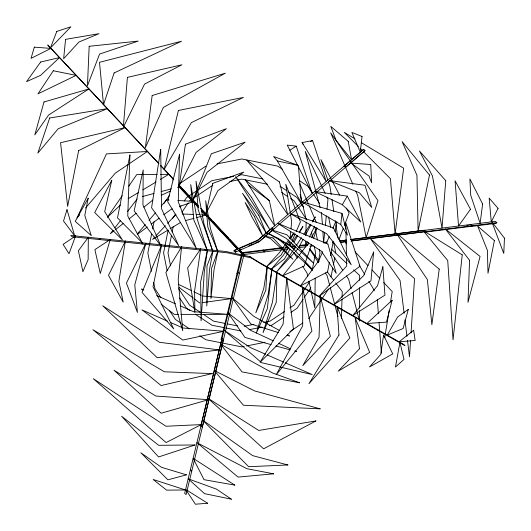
<?xml version="1.0" encoding="UTF-8"?>
<svg xmlns="http://www.w3.org/2000/svg" width="531" height="531" viewBox="0 0 531 531"><rect width="100%" height="100%" fill="white"/><g stroke="black" fill="none" stroke-linecap="round" stroke-linejoin="round"><path stroke-width="0.8" d="M359.553 310.549L359.52 321.155L352.133 292.707M359.56 308.099L359.62 287.702M359.646 280.361L359.66 275.47L353.639 269.848M315.215 278.284L314.79 307.728L308.869 281.178M305.657 241.187L305.544 245.289L307.29 241.598M305.816 235.445L306.181 222.33M341.387 318.733L342.01 299.006M342.064 297.36L342.243 291.605L335.738 283.023M410.563 340.364L409.507 356.825L407.476 340.404M411.04 332.957L414.538 278.649L370.226 238.426L400.062 280.474L404.124 313.317M289.368 245.74L289.747 241.738M290.052 238.532L290.736 231.324M290.968 228.921L291.652 221.712L290.503 214.398M323.605 243.012L324.68 232.299M325.344 225.708L326.333 215.825M326.996 209.234L327.985 199.351L326.923 197.101M341.991 213.422L347.466 235.133L340.769 224.507L341.991 213.422L304.482 202.503M207.402 250.44L204.322 271.626L201.07 320.857L200.638 281.921L207.349 250.433M384.696 337.822L389.183 310.23M390.497 302.119L392.217 291.565L383.774 282.538M212.898 250.99L209.572 269.23L206.771 305.975L206.977 266.018L212.758 250.951M329.379 262.228L327.587 271.918L300.539 285.844L318.779 260.708L322.702 251.667M330.574 255.763L333.262 241.233M335.054 231.543L336.846 221.852M151.66 233.766L147.844 252.942L151.501 271.321M152.616 228.974L154.043 221.779M168.095 230.295L163.588 252.942L167.126 270.737M171.52 235.187L167.988 252.942L170.557 265.858M172.163 231.961L173.285 226.312M312.241 269.894L315.613 252.942L314.332 246.484M318.082 262.653L320.014 252.942L319.37 249.709M329.24 285.705L329.559 284.105M330.986 276.91L332.738 268.122M333.368 264.929L334.802 257.734M217.876 251.508L214.039 269.695L210.946 298.568L211.524 268.454L217.756 251.488M241.552 254.395L236.926 273.565L237.981 272.416L239.375 273.691M222.084 340.285L221.155 339.435L237.091 273.392M202.384 427.01L200.891 425.849L221.752 339.369M242.415 254.044L184.682 493.352L186.076 494.627L244.001 254.522L239.554 249.769M202.284 427.123L223.339 339.847M311.524 244.32L304.217 266.024L282.804 275.768L298.243 256.354M313.615 238.12L317.007 228.045M338.97 239.634L343.305 228.303M344.46 225.283L349.086 213.196L346.424 208.119M193.151 199.709L196.789 190.516M197.393 188.99L211.331 153.764L245.183 142.135L207.07 172.283L193.271 199.789M326.299 243.377L329.24 236.594M332.837 228.303L335.778 221.527M289.873 245.846L291.194 242.853M292.183 240.603L295.15 233.866M296.139 231.622L300.427 221.885L295.641 209.626M309.381 237.178L314.604 226.126M308.783 242.647L299.272 255.059M311.445 237.735L316.775 227.899M298.701 247.4L303.048 239.415M305.418 235.06L310.96 224.898M312.54 221.998L315.308 216.913L312.553 221.062M290.059 249.119L284.43 259.009L271.268 269.217L283.368 255.238L288.486 247.718M291.267 247.001L292.873 244.174M294.081 242.056L297.699 235.698M299.305 232.87L302.922 226.518L299.199 231.987M342.329 204.7L347.287 196.131L314.611 191.459L342.329 204.7L360.761 221.991L347.287 196.131M289.309 241.12L281.105 255.006L266.622 266.582L279.213 252.882L288.764 239.839M290.537 239.043L293.816 233.487M295.568 246.63L289.594 255.61L276.405 272.137L294.599 252.437M296.484 245.249L301.535 237.649M303.832 234.191L310.257 224.513M164.052 203.439L169.482 195.315M172.748 218.214L175.495 214.099M180.082 207.236L180.998 205.869M184.204 201.07L186.494 197.638L211.869 180.686L233.713 176.338M181.834 212.38L188.233 202.802M309.082 282.558L293.995 305.139L289.886 307.88M303.062 299.331L297.108 308.245L290.935 312.374M304.436 297.274L310.854 287.676M308.69 318.7L328.603 288.897M289.886 245.661L291.751 242.926M292.681 241.559L296.869 235.406M122.243 195.673L107.302 217.391L120.491 204.959M128.781 186.175L136.719 174.633L157.249 174.453M289.72 238.532L294.021 232.664M112.864 230.454L110.329 233.733L114.198 230.666M114.895 227.832L120.477 220.617M127.573 211.431L137.21 198.966M79.643 214.916L76.982 218.029L106.432 153.904L147.359 151.494L129.624 163.475M85.498 208.059L115.293 173.152L128.256 164.398M137.29 233.959L145.268 224.659M148.992 220.319L155.371 212.878M161.218 206.055L166.535 199.855L168.964 199.988M172.781 180.055L173.445 179.332L160.408 165.406M233.945 250.884L257.369 240.735L363.622 149.304L365.009 150.578L258.756 242.01L235.339 252.165L233.945 250.884L234.609 250.161L258.02 240.019L272.582 227.487L271.925 228.204L273.319 229.485L273.976 228.768M235.339 252.165L236.003 251.442M258.026 240.012L257.369 240.735L258.756 242.01L273.372 229.286M315.6 190.516L315.149 191.007L316.542 192.288L316.994 191.797M263.456 249.975L262.799 250.698L264.186 251.973L264.85 251.256M344.287 165.918L343.889 166.349L363.622 149.304M345.681 167.192L345.276 167.623L365.009 150.578M221.155 339.435L222.051 338.459L223.445 339.734L222.549 340.71M333.74 243.211L332.798 242.362L333.853 243.072M200.891 425.849L202.364 427.103M350.506 239.521L424.349 230.215L423.844 230.859L425.238 232.133L425.716 231.616L424.322 230.341M470.021 225.038L470.493 224.52L471.926 225.794L471.322 226.452L496.206 223.319L496.81 222.655L495.416 221.381L350.38 239.66M471.886 225.794L471.409 226.319L425.238 232.133M295.701 251.243L297.904 248.853M154.806 237.012L152.583 239.388L168.061 230.023M155.922 235.824L165.387 225.721M167.61 223.345L175.96 214.438M115.486 229.644L123.225 223.518M129.026 218.925L136.115 213.303M143.855 207.176L152.875 200.021M137.536 234.231L147.346 226.949M151.269 224.036L159.114 218.214M163.687 214.816L170.882 209.48L172.429 208.942M178.748 184.244L205.842 166.143M189.607 200.751L191.658 199.377M193.025 198.461L197.134 195.72M198.501 194.804L212.871 185.206M284.417 311.538L270.047 321.136L263.588 322.423M284.078 316.954L271.733 325.204L269.303 325.689M289.946 331.596L302.816 323.001M289.826 150.22L296.225 146.151L312.188 193.536L287.225 145.109L296.225 146.151M170.172 228.742L180.732 222.363M128.09 198.753L138.604 192.441M142.812 189.919L156.127 181.921M160.335 179.398L168.752 174.354L160.535 174.42M161.444 195.202L170.424 191.041M177.905 187.569L179.398 186.879M239.023 250.134L241.286 249.152M248.84 245.88L253.373 243.915M254.88 243.258L257.15 242.275M310.429 141.485L312.613 140.635L326.193 181.483L302.086 142.534L312.613 140.635M179.385 206.519L192.527 201.946M185.299 220.65L194.001 218.294M196.377 217.65L206.659 214.863L201.773 214.697M142.182 196.609L154.05 193.457M161.165 191.572L171.447 188.844M177.779 187.164L180.148 186.534M217.033 163.913L241.797 158.988L277.753 166.143L282.499 169.309M238.565 175.376L241.797 174.732L262.832 178.914M229.697 181.536L241.797 179.126L267.624 184.264M244.22 326.273L253.904 324.348M249.079 329.711L262.022 327.136M244.2 346.424L241.797 346.896L205.842 339.747L199.749 335.672M246.596 345.947L264.969 342.289M202.218 302.65L231.682 298.601L202.789 296.032M243.271 252.524L283.853 247.459M285.492 247.254L287.941 246.942M295.309 246.019L291.214 246.53L265.845 232.153L277.753 238.193L291.26 246.47L312.447 269.463L277.753 238.193M299.398 245.501L308.398 244.366M323.937 242.408L327.209 241.997M339.84 240.868L346.404 240.039M242.607 253.241L283.249 248.123M284.881 247.917L288.977 247.4M291.426 247.088L295.521 246.576M299.61 246.059L307.788 245.03M324.149 242.966L326.605 242.654M339.714 241.001L346.278 240.178M466.776 225.449L468.395 225.244M340.417 242.249L346.159 241.525M352.723 240.696L423.28 231.801M282.187 249.709L244.001 254.522L243.072 253.665M283.82 249.504L287.915 248.986M292.82 248.369L295.276 248.057M298.548 247.645L305.909 246.716M309.998 246.198L313.27 245.787M340.291 242.382L346.849 241.559M350.958 241.041L496.81 222.655M178.343 314.359L174.248 314.359L161.178 304.21M180.792 314.365L229.06 314.412L193.609 311.724L180.036 305.79M182.219 214.033L193.623 214.418M196.072 214.504L200.141 214.637M177.872 200.492L194.067 201.408M329.797 180.633L364.95 185.233L371.727 207.462L359.48 192.806L329.744 180.832M225.662 323.545L213.555 321.136L203.287 314.279M227.275 323.87L237.762 325.954M224.002 327.614L211.869 325.204L195.408 314.206M225.622 327.939L240.994 330.999M297.606 165.161L273.651 156.539L277.348 160.959L298.376 165.433M249.822 256.612L225.967 251.521L70.716 235.445L72.11 236.72L227.361 252.796L251.209 257.893L260.628 263.681L405.007 345.674L403.613 344.393L259.234 262.407L249.822 256.612L251.209 257.893M271.115 344.632L244.944 337.431L228.211 313.031L250.692 330.375L273.219 340.822M275.874 345.947L290.152 349.876M294.911 351.183L296.497 351.622L294.99 350.925M302.916 202.052L301.356 201.594L340.769 224.507M278.443 332.585L250.878 323.996L231.954 297.526L254.037 316.503L279.346 330.441M287.112 335.28L289.475 336.017L287.304 334.822M270.385 229.518L286.793 234.709L313.33 262.971L285.897 238.193L271.792 230.308M143.835 289.979L141.571 288.99L142.879 290.006M156.658 295.581L175.509 303.818M265.6 354.237L250.559 347.672L224.069 330.182L261.61 362.719L312.228 374.567L285.154 362.759M267.106 354.894L283.647 362.109M167.371 321.096L141.923 309.885L182.724 340.072L223.797 331.264L183.089 328.019L170.365 322.417M278.47 343.258L290.484 348.834M178.17 284.238L191.598 290.669M193.835 291.745L201.295 295.316M354.92 138.803L344.327 132.418L358.332 146.47M361.279 142.64L403.653 168.188L395.097 233.998L390.424 178.675L363.582 151.74M299.431 180.626L308.239 186.507L312.766 193.277M279.963 186.182L286.82 190.762M288.194 191.678L297.108 197.638L303.52 207.236M281.682 192.521L287.835 196.636M290.576 198.461L293.995 200.751L297.652 206.22M200.552 312.454L189.607 305.139L178.635 288.718M189.925 310.542L186.494 308.245L179.624 297.964M180.786 323.001L175.363 319.377L169.482 310.575M182.14 323.903L189.587 328.881M248.893 185.445L269.343 200.638L274.693 225.801L245.269 179.644L269.343 200.638M178.967 287.304L193.264 298.083M194.565 299.066L199.762 302.989M363.33 149.616L364.724 150.897M424.229 230.354L425.616 231.629M344.174 166.03L345.575 167.305M315.255 190.894L316.649 192.176M377.196 329.393L378.596 330.674M337.756 306.998L339.15 308.272M66.906 65.492L68.326 66.806M279.027 273.644L280.414 274.919M227.049 236.614L228.436 237.888L227.772 238.618L226.379 237.337M204.694 249.318L206.081 250.592M141.538 242.773L142.932 244.054M99.118 238.386L100.518 239.66M190.39 469.676L191.777 470.997M331.371 249.059L347.015 263.668M360.078 148.229L362.414 150.572M305.657 263.27L312.454 270.405M103.923 104.839L47.724 44.996L158.968 163.654M160.667 165.473L173.703 179.398M178.781 184.834L192.328 199.304M193.457 200.506L198.534 205.935M200.791 208.344L238.446 248.581M102.602 103.638L158.709 163.588M178.522 184.761L191.499 198.627M193.755 201.043L197.14 204.661M201.09 208.875L211.809 220.332M212.938 221.54L220.279 229.379M221.971 231.184L228.715 238.392M229.823 239.581L238.16 248.488M239.833 250.274L242.05 252.65M178.688 186.155L192.229 200.632M193.357 201.833L198.435 207.263M201.256 210.276L207.462 216.907M208.59 218.115L237.775 249.304M238.89 250.493L242.78 254.648M178.987 186.693L192.527 201.163M194.22 202.968L198.169 207.19M201.554 210.807L207.196 216.834M208.325 218.042L237.496 249.218M238.611 250.406L241.386 253.373M346.637 242.813L344.387 240.404L346.497 243.935M355.08 251.84L368.016 265.686M371.959 269.901L379.838 278.324M160.296 244.997L134.144 210.867L143.197 169.966L142.945 204.913L160.468 244.897M307.217 245.395L306.221 244.074L307.13 245.448M309.719 248.694L319.231 261.239M327.235 271.799L333.74 280.381M313.668 194.638L319.549 203.439M298.568 207.588L306.341 219.223M160.88 297.705L154.999 288.897L153.724 282.505M309.858 249.577L318.5 262.653M325.324 272.974L327.142 275.722L329.678 285.339M331.059 252.49L342.78 270.345M346.391 275.841L348.648 279.273L351.11 288.758M294.313 253.353L297.393 258.126M302.677 266.31L307.077 273.133L307.794 276.352M359.168 265.115L364.658 274.301M368.886 281.357L374.375 290.537M302.086 142.534L303.135 144.306M277.348 160.959L301.362 202.849L298.442 166.249M339.568 195.069L320.91 159.552L327.866 180.188M325.145 193.357L305.265 151.421L315.739 191.074M352.849 184.264L330.707 132.85L377.979 200.592L366.138 237.649L357.735 195.6L355.783 191.067M299.676 183.573L308.504 204.15M309.155 205.676L316.35 222.443M295.044 208.092L285.771 184.323L290.245 212.772M328.384 181.715L329.93 186.301L331.191 194.485M316.157 192.66L320.133 207.727M321.388 212.486L322.423 223.996M330.309 287.742L337.908 316.582M300.207 194.399L302.093 202.357M302.471 203.95L306.254 219.874M328.603 216.987L330.667 227.374M333.687 242.554L335.758 252.942M314.863 227.056L317.438 239.999M311.438 231.961L312.401 236.799M331.948 199.397L333.846 211.677M335.234 220.684L335.612 223.139M335.864 224.772L337.889 237.875M404.934 319.881L406.965 336.302M377.289 299.716L378.364 313.702M379.061 322.755L381.404 353.201M322.888 231.436L323.552 242.182M345.887 229.153L345.747 222.602L359.978 266.296L319.051 296.351L346.69 266.011L346.531 258.637M345.96 232.432L346.458 255.365M302.763 288.167L302.663 325.835L276.266 374.68L311.923 331.085L302.763 288.167M88.319 237.284L88.146 259.599L82.916 271.693L78.389 250.745L88.319 237.284M276.936 272.449L276.233 302.504L263.057 332.625L272.403 302.318L276.936 272.449M179.558 154.236L178.27 201.813L196.357 248.462L167.663 201.7L179.558 154.236M320.253 296.106L319.051 337.245L302.809 365.627L330.375 336.296L320.253 296.106M129.936 154.979L127.752 215.978L142.315 242.866L117.497 217.856L129.936 154.979M469.577 260.336L467.99 302.358L480.084 256.446L445.363 228.954L469.577 260.336M89.175 46.303L87.449 85.796L99.562 54.082L138.186 41.093L89.175 46.303M504.45 238.153L503.78 253.46L491.865 221.819L504.45 238.153M267.153 266.894L265.819 290.265L255.816 312.812L263.847 288.094L267.153 266.894M445.741 180.666L442.031 228.084L432.453 175.94L419.437 150.977L445.741 180.666M286.78 278.038L283.109 324.096L260.071 362.321L293.424 328.901L286.78 278.038M127.413 77.38L123.331 127.281L144.558 84.077L181.934 64.775L127.413 77.38M373.651 252.039L370.957 280.846L333.753 304.701L363.642 275.642L373.651 252.039M65.565 39.347L63.647 58.709L78.946 42.015L98.972 33.699L65.565 39.347M181.569 246.942L178.197 279.598L182.737 330.727L165.884 272.549L181.569 246.942M462.242 254.86L453.049 339.813L447.726 260.529L423.015 230.494L462.242 254.86M362.042 136.467L360.264 152.158L351.9 132.458L362.042 136.467M271.991 268.706L267.266 308.889L256.334 333.023L268.089 294.718L271.991 268.706M152.165 95.527L145.368 147.691L163.329 107.454L225.37 73.172L152.165 95.527M482.619 204.043L480.13 223.285L470.725 195.302L469.889 178.907L482.619 204.043M439.223 269.137L431.862 324.7L427.375 279.598L396.007 232.757L439.223 269.137M200.632 248.913L194.592 291.101L194.87 312.48L187.642 267.936L200.632 248.913M185.438 144.186L179.279 185.584L196.092 152.43L226.379 128.688L185.438 144.186M383.574 335.114L380.72 354.462L369.53 366.961L392.741 353.911L383.574 335.114M160.701 149.344L151.581 207.767L178.688 245.654L161.53 208.796L160.701 149.344M125.382 241.12L118.864 281.297L123.179 302.119L108.497 275.323L125.382 241.12M399.923 342.289L395.462 367.047L404.031 359.381L399.923 342.289M494.374 240.563L488.002 273.233L487.412 250.406L477.714 226.16L494.374 240.563M78.648 150.605L67.629 206.373L60.561 142.72L125.037 127.639L78.648 150.605M88.186 198.262L84.781 215.447L91.305 235.625L75.229 221.321L88.186 198.262M429.486 175.031L418.109 231.098L416.948 175.336L402.126 141.638L429.486 175.031M161.663 244.877L153.014 286.793L173.644 328.802L142.049 292.415L161.663 244.877M111.769 180.334L104.693 211.63L122.322 239.813L94.697 212.553L111.769 180.334M212.778 183.361L205.789 213.913L217.962 190.563L243.815 172.051L212.778 183.361M178.409 110.461L164.139 169.409L191.346 122.634L243.404 97.419L178.409 110.461M392.13 300.254L386.488 322.111L366.888 323.518L392.13 300.254M145.846 243.238L134.781 284.908L137.416 312.414L126.438 283.063L145.846 243.238M408.279 309.427L403.122 328.516L387.252 335.081L397.639 316.967L408.279 309.427M44.02 101.972L34.787 134.92L48.54 115.108L88.856 88.982L44.02 101.972M382.851 266.754L377.548 285.645L352.79 315.514L384.948 295.117L382.851 266.754M110.222 239.554L100.286 273.492L94.883 249.623L110.222 239.554M34.336 47.146L31.03 58.377L50.903 48.421L34.336 47.146M66.999 209.685L63.521 220.982L74.692 235.864L66.999 209.685M114.119 72.953L103.525 104.64L99.496 62.313L181.502 41.245L114.119 72.953M49.682 117.988L37.827 153.12L58.198 128.754L107.302 108.689L49.682 117.988M75.601 235.97L69.01 253.699L63.096 244.366L75.601 235.97M56.777 31.435L50.452 47.929L70.908 26.782L56.777 31.435M498.071 208.358L491.268 221.878L489.157 198.103L498.071 208.358M338.964 334.968L308.916 383.734L349.849 337.981L337.039 306.579L338.964 334.968M53.326 70.756L37.973 93.848L76.139 75.389L53.326 70.756M470.473 209.274L458.532 226.007L455.074 180.772L470.473 209.274M40.648 62.014L26.55 81.641L40.661 75.316L59.492 57.6L40.648 62.014M359.507 348.741L338.274 371.123L369.702 352.418L355.186 317.936L359.507 348.741M413.642 330.269L399.086 341.805L415.149 340.497L413.642 330.269M315.872 420.937L263.608 448.821L207.687 398.084L258.75 430.449L315.872 420.937M201.282 424.594L166.09 442.555L93.277 378.676L165.984 426.247L201.282 424.594M195.016 444.971L158.57 456.972L121.652 416.271L158.689 445.31L195.016 444.971M208.491 399.69L161.185 413.211L114.032 370.253L155.888 396.053L208.491 399.69M186.461 474.86L167.889 479.818L140.854 452.79L161.47 467.307L186.461 474.86M212.234 373.612L161.119 385.552L92.945 329.738L164.437 371.793L212.234 373.612M219.296 349.916L157.203 357.695L102.762 305.816L159.565 342.316L219.296 349.916M273.604 473.825L238.067 477.084L196.935 442.662L246.835 468.681L273.604 473.825M207.634 503.249L195.415 504.218L185.658 489.429L207.634 503.249M287.875 464.977L248.654 466.703L202.417 419.941L252.676 455.638L287.875 464.977M185.505 489.98L166.595 490.14L153.14 479.48L185.505 489.98M320.14 408.843L243.417 405.239L214.325 370.578L254.794 390.975L320.14 408.843M370.731 164.497L350.891 163.103L368.999 176.02L371.634 182.737L370.731 164.497M234.782 485.108L204.03 479.692L193.158 458.333L234.782 485.108M299.61 382.778L242.023 371.899L220.684 344.227L272.615 372.988L299.61 382.778M231.383 499.18L204.554 493.664L188.206 478.843L216.442 489.111L231.383 499.18M273.034 237.954L263.184 235.718L270.571 238.645L292.873 259.241L273.034 237.954M333.488 227.905L290.404 213.727L326.678 233.766L351.177 264.73L333.488 227.905M327.886 244.021L277.627 223.285L321.315 251.117L336.216 273.312L327.886 244.021M279.432 181.927L246.689 160.096L266.967 184.217L287.742 214.57L279.432 181.927M348.223 141.352L330.806 126.418L336.063 140.357L351.555 159.652L348.223 141.352M251.608 197.432L235.618 176.65L269.98 229.85L251.608 197.432M258.849 215.4L242.534 193.304L266.197 233.109L258.849 215.4M254.369 216.389L245.163 202.503L251.959 217.033L262.779 236.049L254.369 216.389M206.944 249.557L193.762 219.867L190.715 184.582L196.968 218.347L206.944 249.557M217.464 250.645L207.853 227.208L205.689 200.731L210.455 228.463L217.464 250.645M212.413 250.24L198.149 209.645L196.019 181.21L203.97 223.87L212.44 250.247"/></g></svg>
